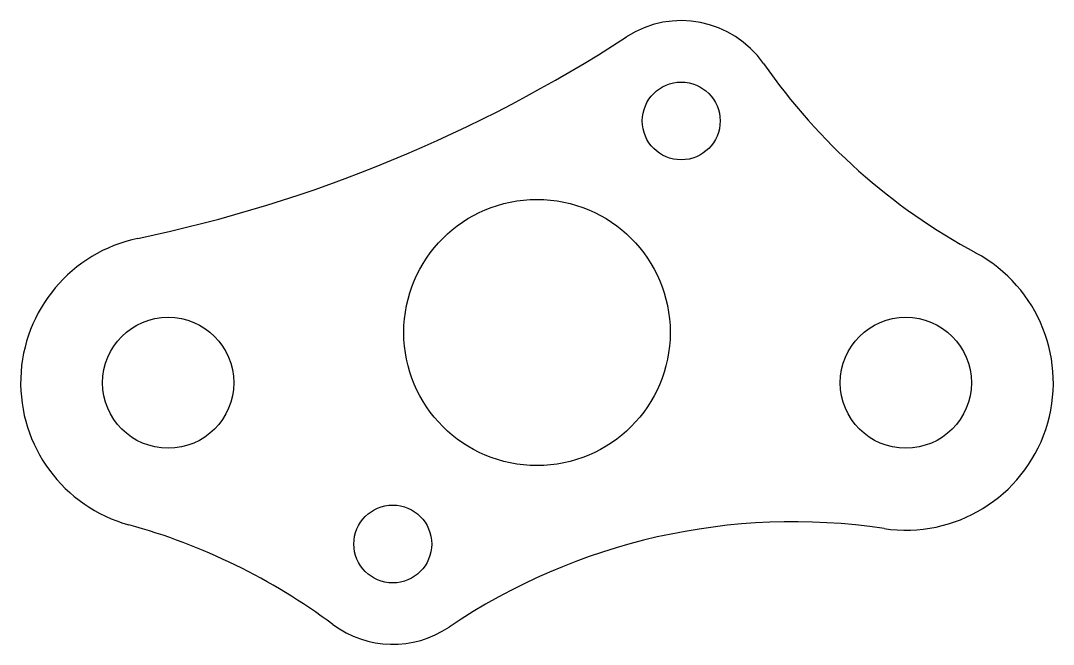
# Model space of a CAD drawing. Header units: millimetres. Extents: x 99.8 to 125, y 62.8 to 78.
import ezdxf

# ---------------------------------------------------------------- set-up
doc = ezdxf.new("R2010")
doc.units = ezdxf.units.MM
doc.header["$MEASUREMENT"] = 0
doc.layers.add('Antenna Plate', color=50, linetype='Continuous')

msp = doc.modelspace()

# ---------------------------------------------------------------- linework, layer by layer
at = {"layer": 'Antenna Plate'}
for centre, radius in [((115.956, 75.55), 0.95), ((112.437, 70.385), 3.25), ((103.437, 69.158), 1.6), ((121.437, 69.158), 1.6), ((108.918, 65.22), 0.95)]:
    msp.add_circle(centre, radius, dxfattribs=at)
for centre, radius, start, end in [((115.956, 75.55), 2.45, 34.8668, 123.0483), ((95.533, 106.941), 35, 281.8157, 303.0483), ((130.274, 85.525), 15, 214.8668, 241.6344), ((103.437, 69.158), 3.6, 101.8157, 254.573), ((121.437, 69.158), 3.6, 261.5059, 61.6344), ((98.489, 51.229), 15, 53.3005, 74.573), ((118.69, 50.763), 15, 81.5059, 124.0557), ((108.918, 65.22), 2.45, 233.3005, 304.0557)]:
    msp.add_arc(centre, radius, start, end, dxfattribs=at)

doc.saveas('drawing.dxf')
